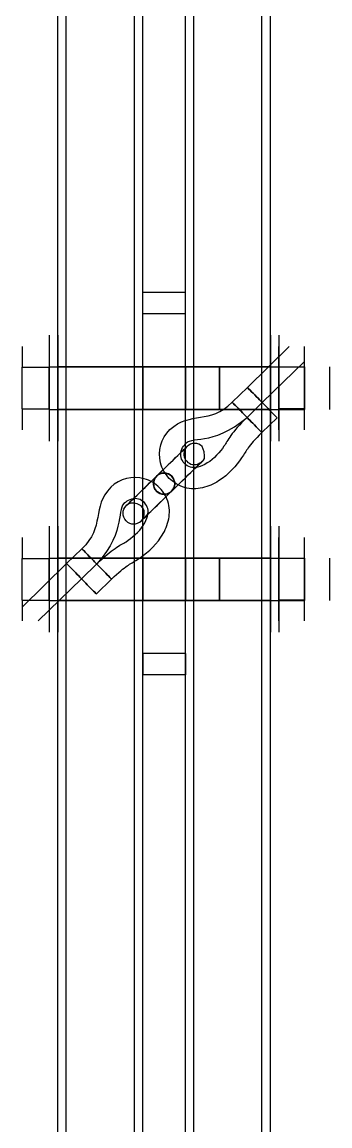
# Model space of a CAD drawing. Extents: x 0 to 2438, y 0 to 2056.
# Drawn here: x 730.6 to 766.8, y 703 to 833 of the extents above; entities that cross this region are included whole.
import ezdxf

# ---------------------------------------------------------------- set-up
doc = ezdxf.new("R2010")
doc.units = 0
doc.layers.get('0').update_dxf_attribs({"linetype": 'CONTINUOUS'})

msp = doc.modelspace()

# ---------------------------------------------------------------- linework, layer by layer
at = {"color": 253}
for p, q in [((734.773, 409.631), (734.773, 957.633)), ((735.771, 409.631), (735.771, 957.633)), ((743.772, 409.631), (743.772, 957.633)), ((744.77, 409.631), (744.77, 957.633)), ((749.773, 409.631), (749.773, 957.633)), ((750.771, 409.631), (750.771, 957.633)), ((758.772, 409.631), (758.772, 957.633)), ((759.77, 409.631), (759.77, 957.633)), ((744.77, 798.632), (744.77, 801.134)), ((744.77, 798.632), (744.77, 801.134)), ((749.773, 801.134), (744.77, 801.134)), ((749.773, 798.632), (749.773, 801.134)), ((744.77, 758.634), (744.77, 798.632)), ((749.773, 798.632), (744.77, 798.632)), ((744.77, 758.634), (744.77, 798.632)), ((749.773, 758.634), (749.773, 798.632)), ((733.771, 796.131), (733.771, 783.632)), ((734.773, 789.884), (734.773, 796.131)), ((734.773, 796.131), (734.773, 783.632)), ((759.77, 789.884), (759.77, 796.131)), ((759.77, 796.131), (759.77, 783.632)), ((760.772, 796.131), (760.772, 783.632)), ((730.571, 794.791), (730.571, 792.339)), ((733.771, 794.791), (733.771, 792.339)), ((733.771, 794.791), (733.771, 792.339)), ((761.996, 794.791), (757.065, 789.975)), ((760.772, 792.339), (760.772, 794.791)), ((760.772, 792.339), (760.772, 794.791)), ((763.771, 792.339), (763.771, 794.791)), ((758.811, 788.187), (763.771, 793.03)), ((730.571, 787.432), (730.571, 792.339)), ((730.571, 792.339), (733.771, 792.339)), ((733.771, 789.884), (733.771, 792.385)), ((733.771, 792.385), (733.771, 787.382)), ((733.771, 792.339), (733.771, 792.385)), ((733.771, 792.385), (733.771, 792.339)), ((733.771, 792.385), (734.773, 792.385)), ((733.771, 792.385), (753.773, 792.385)), ((733.771, 792.339), (733.771, 791.524)), ((733.771, 791.524), (733.771, 792.339)), ((733.771, 787.432), (733.771, 792.339)), ((733.771, 787.432), (733.771, 792.339)), ((734.773, 789.884), (734.773, 792.385)), ((734.773, 792.385), (734.773, 787.382)), ((734.773, 789.884), (734.773, 792.385)), ((734.773, 792.385), (734.773, 787.382)), ((744.77, 792.385), (734.773, 792.385)), ((744.77, 789.884), (744.77, 792.385)), ((744.77, 792.385), (744.77, 787.382)), ((744.77, 789.884), (744.77, 792.385)), ((744.77, 792.385), (744.77, 787.382)), ((749.773, 792.385), (744.77, 792.385)), ((749.773, 789.884), (749.773, 792.385)), ((749.773, 792.385), (749.773, 787.382)), ((749.773, 789.884), (749.773, 792.385)), ((749.773, 792.385), (749.773, 787.382)), ((759.77, 792.385), (749.773, 792.385)), ((753.773, 787.382), (753.773, 792.385)), ((753.773, 792.385), (753.773, 789.884)), ((753.773, 792.385), (763.771, 792.385)), ((759.77, 789.884), (759.77, 792.385)), ((759.77, 792.385), (759.77, 787.382)), ((759.77, 789.884), (759.77, 792.385)), ((759.77, 792.385), (759.77, 787.382)), ((759.77, 792.385), (760.772, 792.385)), ((760.772, 789.884), (760.772, 792.385)), ((760.772, 792.385), (760.772, 787.382)), ((760.772, 789.884), (760.772, 792.385)), ((760.772, 792.385), (760.772, 787.382)), ((760.772, 792.385), (763.771, 792.385)), ((760.772, 792.339), (760.772, 787.432)), ((763.771, 792.339), (760.772, 792.339)), ((760.772, 792.339), (760.772, 787.432)), ((763.771, 789.884), (763.771, 792.385)), ((763.771, 792.385), (763.771, 787.382)), ((763.771, 792.339), (763.771, 787.432)), ((766.77, 787.382), (766.77, 792.385)), ((733.771, 791.524), (733.771, 790.695)), ((733.771, 790.695), (733.771, 791.524)), ((733.771, 790.695), (733.771, 789.884)), ((733.771, 789.072), (733.771, 790.695)), ((733.771, 787.382), (733.771, 789.884)), ((733.771, 789.884), (733.771, 789.072)), ((733.771, 788.243), (733.771, 789.072)), ((733.771, 789.072), (733.771, 788.243)), ((734.773, 783.632), (734.773, 789.884)), ((734.773, 787.382), (734.773, 789.884)), ((734.773, 787.382), (734.773, 789.884)), ((744.77, 787.382), (744.77, 789.884)), ((744.77, 787.382), (744.77, 789.884)), ((749.773, 787.382), (749.773, 789.884)), ((749.773, 787.382), (749.773, 789.884)), ((753.773, 789.884), (753.773, 787.382)), ((755.276, 788.229), (757.065, 789.975)), ((757.065, 789.975), (757.086, 789.954)), ((757.086, 789.954), (757.065, 789.975)), ((757.086, 789.954), (757.065, 789.975)), ((757.065, 789.975), (757.086, 789.954)), ((757.086, 789.954), (757.149, 789.887)), ((757.149, 789.887), (757.086, 789.954)), ((757.149, 789.887), (757.086, 789.954)), ((757.086, 789.954), (757.149, 789.887)), ((757.149, 789.887), (757.255, 789.781)), ((757.255, 789.781), (757.149, 789.887)), ((757.255, 789.781), (757.149, 789.887)), ((757.149, 789.887), (757.255, 789.781)), ((757.255, 789.781), (757.393, 789.64)), ((757.393, 789.64), (757.255, 789.781)), ((757.393, 789.64), (757.255, 789.781)), ((757.255, 789.781), (757.393, 789.64)), ((757.393, 789.64), (757.558, 789.467)), ((757.558, 789.467), (757.393, 789.64)), ((757.558, 789.467), (757.393, 789.64)), ((757.393, 789.64), (757.558, 789.467)), ((757.558, 789.467), (757.742, 789.28)), ((757.742, 789.28), (757.558, 789.467)), ((757.742, 789.28), (757.558, 789.467)), ((757.558, 789.467), (757.742, 789.28)), ((757.742, 789.28), (757.936, 789.083)), ((757.936, 789.083), (757.742, 789.28)), ((757.936, 789.083), (757.742, 789.28)), ((757.742, 789.28), (757.936, 789.083)), ((757.936, 789.083), (758.134, 788.882)), ((758.134, 788.882), (757.936, 789.083)), ((758.134, 788.882), (757.936, 789.083)), ((757.936, 789.083), (758.134, 788.882)), ((759.77, 783.632), (759.77, 789.884)), ((759.77, 787.382), (759.77, 789.884)), ((759.77, 787.382), (759.77, 789.884)), ((760.772, 787.382), (760.772, 789.884)), ((760.772, 787.382), (760.772, 789.884)), ((763.771, 787.382), (763.771, 789.884)), ((733.771, 787.432), (733.771, 788.243)), ((733.771, 788.243), (733.771, 787.432)), ((758.811, 788.187), (757.022, 786.44)), ((757.022, 786.44), (758.811, 788.187)), ((758.134, 788.882), (758.317, 788.691)), ((758.317, 788.691), (758.134, 788.882)), ((758.317, 788.691), (758.134, 788.882)), ((758.134, 788.882), (758.317, 788.691)), ((758.317, 788.691), (758.483, 788.525)), ((758.483, 788.525), (758.317, 788.691)), ((758.483, 788.525), (758.317, 788.691)), ((758.317, 788.691), (758.483, 788.525)), ((758.483, 788.525), (758.62, 788.384)), ((758.62, 788.384), (758.483, 788.525)), ((758.62, 788.384), (758.483, 788.525)), ((758.483, 788.525), (758.62, 788.384)), ((758.62, 788.384), (758.723, 788.275)), ((758.723, 788.275), (758.62, 788.384)), ((758.723, 788.275), (758.62, 788.384)), ((758.62, 788.384), (758.723, 788.275)), ((758.723, 788.275), (758.79, 788.208)), ((758.79, 788.208), (758.723, 788.275)), ((758.79, 788.208), (758.723, 788.275)), ((758.723, 788.275), (758.79, 788.208)), ((758.79, 788.208), (758.811, 788.187)), ((758.811, 788.187), (758.79, 788.208)), ((758.811, 788.187), (758.79, 788.208)), ((758.79, 788.208), (758.811, 788.187)), ((758.832, 788.162), (758.811, 788.187)), ((758.811, 788.187), (758.832, 788.162)), ((758.896, 788.098), (758.832, 788.162)), ((758.832, 788.162), (758.896, 788.098)), ((759.001, 787.993), (758.896, 788.098)), ((758.896, 788.098), (759.001, 787.993)), ((759.139, 787.852), (759.001, 787.993)), ((759.001, 787.993), (759.139, 787.852)), ((759.305, 787.679), (759.139, 787.852)), ((759.139, 787.852), (759.305, 787.679)), ((730.571, 787.432), (730.571, 784.976)), ((730.571, 787.432), (733.771, 787.432)), ((733.771, 787.432), (733.771, 787.382)), ((733.771, 787.382), (733.771, 787.432)), ((733.771, 787.432), (733.771, 784.976)), ((733.771, 787.432), (733.771, 784.976)), ((733.771, 787.382), (734.773, 787.382)), ((733.771, 787.382), (753.773, 787.382)), ((744.77, 787.382), (734.773, 787.382)), ((749.773, 787.382), (744.77, 787.382)), ((759.77, 787.382), (749.773, 787.382)), ((753.773, 787.382), (763.771, 787.382)), ((757.043, 786.416), (757.022, 786.44)), ((757.022, 786.44), (757.043, 786.416)), ((757.107, 786.352), (757.043, 786.416)), ((757.043, 786.416), (757.107, 786.352)), ((759.492, 787.492), (759.305, 787.679)), ((759.305, 787.679), (759.492, 787.492)), ((759.682, 787.294), (759.492, 787.492)), ((759.492, 787.492), (759.682, 787.294)), ((759.876, 787.093), (759.682, 787.294)), ((759.682, 787.294), (759.876, 787.093)), ((759.77, 787.382), (760.772, 787.382)), ((760.063, 786.903), (759.876, 787.093)), ((759.876, 787.093), (760.063, 786.903)), ((760.229, 786.733), (760.063, 786.903)), ((760.063, 786.903), (760.229, 786.733)), ((760.367, 786.592), (760.229, 786.733)), ((760.229, 786.733), (760.367, 786.592)), ((760.472, 786.486), (760.367, 786.592)), ((760.367, 786.592), (760.472, 786.486)), ((760.536, 786.419), (760.472, 786.486)), ((760.472, 786.486), (760.536, 786.419)), ((760.557, 786.398), (760.536, 786.419)), ((760.536, 786.419), (760.557, 786.398)), ((763.771, 787.432), (760.772, 787.432)), ((760.772, 784.976), (760.772, 787.432)), ((760.772, 784.976), (760.772, 787.432)), ((760.772, 787.382), (763.771, 787.382)), ((763.771, 784.976), (763.771, 787.432)), ((757.213, 786.246), (757.107, 786.352)), ((757.107, 786.352), (757.213, 786.246)), ((757.35, 786.105), (757.213, 786.246)), ((757.213, 786.246), (757.35, 786.105)), ((757.516, 785.932), (757.35, 786.105)), ((757.35, 786.105), (757.516, 785.932)), ((757.7, 785.745), (757.516, 785.932)), ((757.516, 785.932), (757.7, 785.745)), ((757.894, 785.548), (757.7, 785.745)), ((757.7, 785.745), (757.894, 785.548)), ((758.088, 785.347), (757.894, 785.548)), ((757.894, 785.548), (758.088, 785.347)), ((758.275, 785.156), (758.088, 785.347)), ((758.088, 785.347), (758.275, 785.156)), ((758.44, 784.987), (758.275, 785.156)), ((758.275, 785.156), (758.44, 784.987)), ((760.557, 786.398), (758.769, 784.652)), ((758.578, 784.846), (758.44, 784.987)), ((758.44, 784.987), (758.578, 784.846)), ((758.68, 784.74), (758.578, 784.846)), ((758.578, 784.846), (758.68, 784.74)), ((758.747, 784.673), (758.68, 784.74)), ((758.68, 784.74), (758.747, 784.673)), ((758.769, 784.652), (758.747, 784.673)), ((758.747, 784.673), (758.769, 784.652)), ((748.168, 779.508), (748.168, 779.508)), ((733.771, 773.635), (733.771, 761.132)), ((734.773, 767.383), (734.773, 773.635)), ((734.773, 773.635), (734.773, 761.132)), ((759.77, 767.383), (759.77, 773.635)), ((759.77, 773.635), (759.77, 761.132)), ((760.772, 773.635), (760.772, 761.132)), ((730.571, 772.291), (730.571, 769.835)), ((733.771, 772.291), (733.771, 769.835)), ((733.771, 772.291), (733.771, 769.835)), ((760.772, 769.835), (760.772, 772.291)), ((760.772, 769.835), (760.772, 772.291)), ((763.771, 769.835), (763.771, 772.291)), ((737.598, 770.971), (735.806, 769.225)), ((730.571, 764.928), (730.571, 769.835)), ((730.571, 769.835), (733.771, 769.835)), ((733.771, 767.383), (733.771, 769.881)), ((733.771, 769.881), (733.771, 764.882)), ((733.771, 769.835), (733.771, 769.881)), ((733.771, 769.881), (733.771, 769.835)), ((733.771, 769.881), (734.773, 769.881)), ((733.771, 769.881), (753.773, 769.881)), ((733.771, 769.835), (733.771, 769.024)), ((733.771, 769.024), (733.771, 769.835)), ((733.771, 764.928), (733.771, 769.835)), ((733.771, 764.928), (733.771, 769.835)), ((734.773, 767.383), (734.773, 769.881)), ((734.773, 769.881), (734.773, 764.882)), ((734.773, 767.383), (734.773, 769.881)), ((734.773, 769.881), (734.773, 764.882)), ((744.77, 769.881), (734.773, 769.881)), ((744.77, 767.383), (744.77, 769.881)), ((744.77, 769.881), (744.77, 764.882)), ((744.77, 767.383), (744.77, 769.881)), ((744.77, 769.881), (744.77, 764.882)), ((749.773, 769.881), (744.77, 769.881)), ((749.773, 767.383), (749.773, 769.881)), ((749.773, 769.881), (749.773, 764.882)), ((749.773, 767.383), (749.773, 769.881)), ((749.773, 769.881), (749.773, 764.882)), ((759.77, 769.881), (749.773, 769.881)), ((753.773, 764.882), (753.773, 769.881)), ((753.773, 769.881), (753.773, 767.383)), ((753.773, 769.881), (763.771, 769.881)), ((759.77, 767.383), (759.77, 769.881)), ((759.77, 769.881), (759.77, 764.882)), ((759.77, 767.383), (759.77, 769.881)), ((759.77, 769.881), (759.77, 764.882)), ((759.77, 769.881), (760.772, 769.881)), ((760.772, 767.383), (760.772, 769.881)), ((760.772, 769.881), (760.772, 764.882)), ((760.772, 767.383), (760.772, 769.881)), ((760.772, 769.881), (760.772, 764.882)), ((760.772, 769.881), (763.771, 769.881)), ((760.772, 769.835), (760.772, 764.928)), ((763.771, 769.835), (760.772, 769.835)), ((760.772, 769.835), (760.772, 764.928)), ((763.771, 767.383), (763.771, 769.881)), ((763.771, 769.881), (763.771, 764.882)), ((763.771, 769.835), (763.771, 764.928)), ((766.77, 764.882), (766.77, 769.881)), ((735.806, 769.225), (730.571, 764.113)), ((733.771, 769.024), (733.771, 768.195)), ((733.771, 768.195), (733.771, 769.024)), ((735.806, 769.225), (735.831, 769.2)), ((735.831, 769.2), (735.806, 769.225)), ((735.831, 769.2), (735.806, 769.225)), ((735.806, 769.225), (735.831, 769.2)), ((735.831, 769.2), (735.894, 769.137)), ((735.894, 769.137), (735.831, 769.2)), ((735.894, 769.137), (735.831, 769.2)), ((735.831, 769.2), (735.894, 769.137)), ((735.894, 769.137), (736, 769.031)), ((736, 769.031), (735.894, 769.137)), ((736, 769.031), (735.894, 769.137)), ((735.894, 769.137), (736, 769.031)), ((736, 769.031), (736.138, 768.886)), ((736.138, 768.886), (736, 769.031)), ((736.138, 768.886), (736, 769.031)), ((736, 769.031), (736.138, 768.886)), ((736.138, 768.886), (736.304, 768.717)), ((736.304, 768.717), (736.138, 768.886)), ((736.304, 768.717), (736.138, 768.886)), ((736.138, 768.886), (736.304, 768.717)), ((736.304, 768.717), (736.487, 768.53)), ((736.487, 768.53), (736.304, 768.717)), ((736.487, 768.53), (736.304, 768.717)), ((736.304, 768.717), (736.487, 768.53)), ((736.487, 768.53), (736.681, 768.332)), ((736.681, 768.332), (736.487, 768.53)), ((736.681, 768.332), (736.487, 768.53)), ((736.487, 768.53), (736.681, 768.332)), ((736.681, 768.332), (736.875, 768.131)), ((736.875, 768.131), (736.681, 768.332)), ((736.875, 768.131), (736.681, 768.332)), ((736.681, 768.332), (736.875, 768.131)), ((737.552, 767.436), (739.345, 769.183)), ((739.345, 769.183), (737.552, 767.436)), ((739.366, 769.161), (739.345, 769.183)), ((739.345, 769.183), (739.366, 769.161)), ((739.429, 769.094), (739.366, 769.161)), ((739.366, 769.161), (739.429, 769.094)), ((739.535, 768.985), (739.429, 769.094)), ((739.429, 769.094), (739.535, 768.985)), ((739.673, 768.844), (739.535, 768.985)), ((739.535, 768.985), (739.673, 768.844)), ((739.838, 768.678), (739.673, 768.844)), ((739.673, 768.844), (739.838, 768.678)), ((740.022, 768.488), (739.838, 768.678)), ((739.838, 768.678), (740.022, 768.488)), ((740.216, 768.287), (740.022, 768.488)), ((740.022, 768.488), (740.216, 768.287)), ((740.41, 768.089), (740.216, 768.287)), ((740.216, 768.287), (740.41, 768.089)), ((732.473, 762.476), (737.552, 767.436)), ((733.771, 768.195), (733.771, 767.383)), ((733.771, 766.572), (733.771, 768.195)), ((733.771, 764.882), (733.771, 767.383)), ((733.771, 767.383), (733.771, 766.572)), ((734.773, 761.132), (734.773, 767.383)), ((734.773, 764.882), (734.773, 767.383)), ((734.773, 764.882), (734.773, 767.383)), ((736.875, 768.131), (737.059, 767.941)), ((737.059, 767.941), (736.875, 768.131)), ((737.059, 767.941), (736.875, 768.131)), ((736.875, 768.131), (737.059, 767.941)), ((737.059, 767.941), (737.224, 767.771)), ((737.224, 767.771), (737.059, 767.941)), ((737.224, 767.771), (737.059, 767.941)), ((737.059, 767.941), (737.224, 767.771)), ((737.224, 767.771), (737.362, 767.63)), ((737.362, 767.63), (737.224, 767.771)), ((737.362, 767.63), (737.224, 767.771)), ((737.224, 767.771), (737.362, 767.63)), ((737.362, 767.63), (737.468, 767.524)), ((737.468, 767.524), (737.362, 767.63)), ((737.468, 767.524), (737.362, 767.63)), ((737.362, 767.63), (737.468, 767.524)), ((737.468, 767.524), (737.531, 767.457)), ((737.531, 767.457), (737.468, 767.524)), ((737.531, 767.457), (737.468, 767.524)), ((737.468, 767.524), (737.531, 767.457)), ((737.531, 767.457), (737.552, 767.436)), ((737.552, 767.436), (737.531, 767.457)), ((737.552, 767.436), (737.531, 767.457)), ((737.531, 767.457), (737.552, 767.436)), ((737.577, 767.412), (737.552, 767.436)), ((737.552, 767.436), (737.577, 767.412)), ((737.641, 767.348), (737.577, 767.412)), ((737.577, 767.412), (737.641, 767.348)), ((737.747, 767.242), (737.641, 767.348)), ((737.641, 767.348), (737.747, 767.242)), ((737.884, 767.098), (737.747, 767.242)), ((737.747, 767.242), (737.884, 767.098)), ((738.05, 766.928), (737.884, 767.098)), ((737.884, 767.098), (738.05, 766.928)), ((738.233, 766.741), (738.05, 766.928)), ((738.05, 766.928), (738.233, 766.741)), ((739.302, 765.648), (741.091, 767.394)), ((740.593, 767.898), (740.41, 768.089)), ((740.41, 768.089), (740.593, 767.898)), ((740.763, 767.729), (740.593, 767.898)), ((740.593, 767.898), (740.763, 767.729)), ((740.9, 767.588), (740.763, 767.729)), ((740.763, 767.729), (740.9, 767.588)), ((741.003, 767.482), (740.9, 767.588)), ((740.9, 767.588), (741.003, 767.482)), ((741.066, 767.415), (741.003, 767.482)), ((741.003, 767.482), (741.066, 767.415)), ((741.091, 767.394), (741.066, 767.415)), ((741.066, 767.415), (741.091, 767.394)), ((744.77, 764.882), (744.77, 767.383)), ((744.77, 764.882), (744.77, 767.383)), ((749.773, 764.882), (749.773, 767.383)), ((749.773, 764.882), (749.773, 767.383)), ((753.773, 767.383), (753.773, 764.882)), ((759.77, 761.132), (759.77, 767.383)), ((759.77, 764.882), (759.77, 767.383)), ((759.77, 764.882), (759.77, 767.383)), ((760.772, 764.882), (760.772, 767.383)), ((760.772, 764.882), (760.772, 767.383)), ((763.771, 764.882), (763.771, 767.383)), ((733.771, 765.743), (733.771, 766.572)), ((733.771, 766.572), (733.771, 765.743)), ((733.771, 764.928), (733.771, 765.743)), ((733.771, 765.743), (733.771, 764.928)), ((738.427, 766.54), (738.233, 766.741)), ((738.233, 766.741), (738.427, 766.54)), ((738.621, 766.343), (738.427, 766.54)), ((738.427, 766.54), (738.621, 766.343)), ((738.808, 766.152), (738.621, 766.343)), ((738.621, 766.343), (738.808, 766.152)), ((738.971, 765.983), (738.808, 766.152)), ((738.808, 766.152), (738.971, 765.983)), ((739.108, 765.842), (738.971, 765.983)), ((738.971, 765.983), (739.108, 765.842)), ((739.214, 765.736), (739.108, 765.842)), ((739.108, 765.842), (739.214, 765.736)), ((739.302, 765.648), (739.214, 765.736)), ((739.214, 765.736), (739.302, 765.648)), ((730.571, 764.928), (730.571, 762.476)), ((730.571, 764.928), (733.771, 764.928)), ((733.771, 764.928), (733.771, 764.882)), ((733.771, 764.882), (733.771, 764.928)), ((733.771, 764.928), (733.771, 762.476)), ((733.771, 764.928), (733.771, 762.476)), ((733.771, 764.882), (734.773, 764.882)), ((733.771, 764.882), (753.773, 764.882)), ((744.77, 764.882), (734.773, 764.882)), ((749.773, 764.882), (744.77, 764.882)), ((759.77, 764.882), (749.773, 764.882)), ((753.773, 764.882), (763.771, 764.882)), ((759.77, 764.882), (760.772, 764.882)), ((763.771, 764.928), (760.772, 764.928)), ((760.772, 762.476), (760.772, 764.928)), ((760.772, 762.476), (760.772, 764.928)), ((760.772, 764.882), (763.771, 764.882)), ((763.771, 762.476), (763.771, 764.928)), ((744.77, 758.634), (744.77, 756.133)), ((744.77, 758.634), (744.77, 756.133)), ((749.773, 758.634), (744.77, 758.634)), ((749.773, 758.634), (749.773, 756.133)), ((749.773, 756.133), (744.77, 756.133))]:
    msp.add_line(p, q, dxfattribs=at)
for points in [[(747.945, 785.005), (750.401, 787.252), (752.627, 785.548), (755.276, 788.229)], [(755.276, 788.229), (755.276, 788.229), (755.368, 788.134), (755.53, 787.968)], [(755.53, 787.968), (755.368, 788.134), (755.276, 788.229), (755.276, 788.229)], [(755.53, 787.968), (755.692, 787.802), (755.922, 787.569), (756.147, 787.337)], [(756.147, 787.337), (755.922, 787.569), (755.692, 787.802), (755.53, 787.968)], [(749.692, 783.212), (750.351, 784.433), (752.842, 782.884), (757.022, 786.44)], [(757.022, 786.44), (756.091, 785.534), (755.534, 784.874), (755.138, 784.327)], [(756.147, 787.337), (756.377, 787.1), (756.606, 786.867), (756.765, 786.702)], [(756.765, 786.702), (756.606, 786.867), (756.377, 787.1), (756.147, 787.337)], [(756.765, 786.702), (756.931, 786.536), (757.022, 786.44), (757.022, 786.44)], [(757.022, 786.44), (757.022, 786.44), (756.931, 786.536), (756.765, 786.702)], [(746.845, 781.092), (746.502, 782.503), (746.915, 783.978), (747.945, 785.005)], [(755.138, 784.327), (754.944, 784.056), (754.786, 783.812), (754.662, 783.604)], [(758.769, 784.652), (757.908, 783.812), (757.463, 783.273), (757.167, 782.863)], [(749.861, 782.906), (749.653, 782.705), (749.155, 782.221), (748.485, 781.565)], [(748.891, 781.964), (749.575, 782.63), (749.977, 783.022), (749.977, 783.022)], [(749.268, 781.71), (749.131, 782.186), (749.325, 782.877), (749.692, 783.212)], [(749.875, 782.909), (749.709, 782.708), (749.614, 782.447), (749.6, 782.189)], [(749.797, 782.839), (749.801, 782.839), (749.815, 782.853), (749.875, 782.909)], [(749.829, 782.87), (749.812, 782.853), (749.801, 782.842), (749.797, 782.839)], [(749.903, 782.941), (749.889, 782.93), (749.861, 782.902), (749.829, 782.87)], [(749.977, 783.022), (749.974, 783.022), (749.935, 782.983), (749.861, 782.906)], [(749.924, 782.969), (749.914, 782.958), (749.928, 782.969), (749.903, 782.941)], [(749.956, 782.997), (749.942, 782.987), (749.931, 782.976), (749.924, 782.969)], [(749.977, 783.022), (749.977, 783.022), (749.963, 783.008), (749.956, 782.997)], [(749.981, 783.026), (749.977, 783.022), (749.974, 783.022), (749.977, 783.022)], [(750.866, 783.375), (750.542, 783.382), (750.214, 783.251), (749.981, 783.026)], [(751.745, 782.997), (751.515, 783.234), (751.194, 783.375), (750.866, 783.375)], [(751.724, 781.233), (751.364, 781.138), (752.563, 781.163), (751.745, 782.997)], [(754.313, 783.054), (753.872, 782.384), (753.103, 781.54), (752.348, 781.071)], [(754.662, 783.604), (754.528, 783.392), (754.426, 783.22), (754.313, 783.054)], [(757.167, 782.863), (757.019, 782.659), (756.902, 782.479), (756.786, 782.288)], [(746.305, 779.438), (747.257, 780.366), (748.213, 781.3), (748.891, 781.964)], [(748.485, 781.565), (747.882, 780.979), (747.141, 780.253), (746.397, 779.53)], [(749.67, 781.011), (749.469, 781.216), (749.328, 781.473), (749.268, 781.71)], [(749.6, 782.189), (749.586, 781.925), (749.66, 781.66), (749.804, 781.442)], [(749.804, 781.442), (750.094, 780.983), (750.697, 780.764), (751.216, 780.93)], [(750.665, 780.2), (751.336, 780.852), (751.727, 781.233), (751.724, 781.233)], [(751.724, 781.233), (751.724, 781.23), (751.487, 781.004), (751.064, 780.588)], [(751.216, 780.93), (752.115, 781.427), (751.582, 781.177), (751.724, 781.233)], [(756.391, 781.664), (755.774, 780.747), (754.856, 779.706), (753.685, 778.955)], [(756.786, 782.288), (756.669, 782.098), (756.546, 781.893), (756.391, 781.664)], [(747.882, 779.265), (747.395, 779.766), (747.028, 780.387), (746.845, 781.092)], [(751.064, 780.588), (750.408, 779.949), (749.286, 778.852), (748.143, 777.737)], [(748.15, 777.744), (749.074, 778.648), (749.998, 779.551), (750.665, 780.2)], [(750.358, 780.591), (750.122, 780.658), (749.872, 780.807), (749.67, 781.011)], [(751.237, 780.591), (750.891, 780.517), (750.595, 780.524), (750.358, 780.591)], [(752.348, 781.071), (751.971, 780.831), (751.582, 780.669), (751.237, 780.591)], [(744.936, 779.226), (743.532, 779.604), (742.05, 779.226), (740.999, 778.221)], [(743.839, 777.032), (744.478, 777.656), (745.388, 778.542), (746.305, 779.438)], [(744.312, 777.49), (744.915, 778.076), (745.652, 778.803), (746.397, 779.53)], [(746.735, 778.147), (746.249, 778.644), (745.638, 779.029), (744.936, 779.226)], [(746.111, 778.171), (746.019, 778.404), (746.005, 778.633), (746.037, 778.831)], [(746.481, 777.667), (746.185, 777.903), (746.012, 778.284), (746.023, 778.665)], [(746.023, 778.648), (746.012, 777.956), (746.566, 777.392), (747.257, 777.385)], [(747.286, 779.882), (746.598, 779.893), (746.03, 779.339), (746.023, 778.648)], [(747.272, 779.882), (746.58, 779.882), (746.023, 779.325), (746.023, 778.633)], [(746.023, 778.665), (746.03, 778.969), (746.15, 779.268), (746.361, 779.487)], [(746.023, 778.633), (746.023, 777.942), (746.58, 777.385), (747.272, 777.385)], [(746.037, 778.831), (746.086, 779.124), (746.22, 779.357), (746.397, 779.53)], [(746.361, 779.487), (746.615, 779.766), (747.007, 779.914), (747.381, 779.879)], [(747.102, 779.872), (746.809, 779.829), (746.573, 779.699), (746.397, 779.53)], [(747.762, 779.783), (747.529, 779.882), (747.3, 779.9), (747.102, 779.872)], [(747.257, 777.385), (747.945, 777.374), (748.513, 777.928), (748.52, 778.619)], [(748.52, 778.633), (748.52, 779.325), (747.959, 779.882), (747.272, 779.882)], [(747.272, 777.385), (747.959, 777.385), (748.52, 777.942), (748.52, 778.633)], [(748.52, 778.619), (748.531, 779.311), (747.977, 779.875), (747.286, 779.882)], [(747.381, 779.879), (747.684, 779.854), (747.977, 779.709), (748.182, 779.487)], [(748.168, 779.508), (748.048, 779.628), (747.907, 779.72), (747.762, 779.783)], [(749.685, 778.185), (748.983, 778.383), (748.372, 778.768), (747.882, 779.265)], [(748.52, 778.633), (748.524, 778.256), (748.344, 777.882), (748.044, 777.649)], [(748.168, 779.508), (748.284, 779.385), (748.376, 779.24), (748.432, 779.096)], [(748.182, 779.487), (748.397, 779.261), (748.52, 778.947), (748.52, 778.633)], [(748.432, 779.096), (748.524, 778.863), (748.538, 778.63), (748.506, 778.436)], [(753.685, 778.955), (753.092, 778.584), (752.454, 778.302), (751.777, 778.154)], [(740.999, 778.221), (738.692, 775.822), (740.343, 773.553), (737.598, 770.971)], [(742.936, 776.15), (743.144, 776.351), (743.638, 776.834), (744.312, 777.49)], [(748.143, 777.737), (747.208, 776.827), (746.277, 775.917), (745.617, 775.272)], [(745.635, 775.289), (746.301, 775.938), (747.226, 776.841), (748.15, 777.744)], [(746.375, 777.762), (746.259, 777.882), (746.167, 778.027), (746.111, 778.171)], [(746.375, 777.762), (746.495, 777.639), (746.637, 777.543), (746.781, 777.483)], [(747.335, 777.385), (747.028, 777.371), (746.718, 777.473), (746.481, 777.667)], [(747.776, 776.319), (747.593, 777.025), (747.222, 777.646), (746.735, 778.147)], [(746.781, 777.483), (747.014, 777.385), (747.243, 777.367), (747.441, 777.395)], [(748.044, 777.649), (747.843, 777.49), (747.589, 777.395), (747.335, 777.385)], [(747.441, 777.395), (747.73, 777.434), (747.966, 777.568), (748.143, 777.737)], [(748.506, 778.436), (748.457, 778.143), (748.319, 777.91), (748.143, 777.737)], [(751.777, 778.154), (751.103, 778.002), (750.387, 777.988), (749.685, 778.185)], [(742.745, 776.432), (741.507, 775.804), (742.999, 773.275), (739.345, 769.183)], [(742.442, 775.155), (742.446, 775.48), (742.583, 775.804), (742.819, 776.034)], [(744.587, 776.016), (743.267, 776.87), (742.576, 775.797), (742.819, 776.037)], [(744.259, 776.82), (743.786, 776.968), (743.088, 776.792), (742.745, 776.432)], [(742.819, 776.037), (742.819, 776.034), (743.193, 776.4), (743.839, 777.032)], [(742.819, 776.037), (742.819, 776.037), (742.862, 776.072), (742.936, 776.15)], [(742.819, 776.034), (742.819, 776.037), (742.819, 776.037), (742.819, 776.037)], [(744.947, 776.4), (744.746, 776.605), (744.495, 776.753), (744.259, 776.82)], [(744.672, 774.361), (745.063, 774.834), (745.024, 775.589), (744.587, 776.016)], [(745.723, 775.377), (746.129, 775.772), (746.82, 776.446), (744.672, 774.361)], [(745.349, 775.702), (745.292, 775.942), (745.148, 776.192), (744.947, 776.4)], [(747.755, 774.224), (747.921, 774.894), (747.952, 775.614), (747.776, 776.319)], [(742.798, 774.27), (742.569, 774.499), (742.438, 774.827), (742.442, 775.155)], [(744.552, 774.241), (744.721, 774.404), (745.211, 774.883), (745.723, 775.377)], [(745.617, 775.272), (744.954, 774.622), (744.562, 774.245), (744.566, 774.245)], [(744.827, 773.726), (745.074, 774.097), (745.243, 774.481), (745.328, 774.824)], [(744.848, 774.52), (745.028, 774.7), (745.299, 774.961), (745.635, 775.289)], [(745.328, 774.824), (745.412, 775.169), (745.412, 775.466), (745.349, 775.702)], [(742.795, 771.807), (743.476, 772.234), (744.336, 772.982), (744.827, 773.726)], [(742.798, 774.27), (743.024, 774.033), (743.349, 773.892), (743.677, 773.892)], [(743.677, 773.892), (744.001, 773.885), (744.329, 774.016), (744.562, 774.241)], [(744.463, 774.153), (744.4, 774.093), (744.361, 774.058), (744.552, 774.241)], [(744.629, 774.308), (744.608, 774.291), (744.53, 774.217), (744.463, 774.153)], [(744.562, 774.241), (744.569, 774.248), (744.566, 774.245), (744.566, 774.245)], [(744.566, 774.245), (744.569, 774.248), (744.665, 774.34), (744.848, 774.52)], [(744.566, 774.245), (744.566, 774.245), (744.569, 774.248), (744.573, 774.252)], [(744.573, 774.252), (744.576, 774.255), (744.58, 774.259), (744.583, 774.266)], [(744.583, 774.266), (744.59, 774.273), (744.605, 774.284), (744.622, 774.305)], [(744.622, 774.305), (744.64, 774.323), (744.654, 774.337), (744.629, 774.308)], [(746.905, 772.34), (747.293, 772.922), (747.589, 773.553), (747.755, 774.224)], [(744.135, 769.698), (745.067, 770.294), (746.129, 771.183), (746.905, 772.34)], [(737.598, 770.971), (737.595, 770.971), (737.69, 770.876), (737.852, 770.71)], [(737.852, 770.71), (737.69, 770.876), (737.595, 770.971), (737.598, 770.971)], [(739.345, 769.183), (740.272, 770.089), (740.943, 770.632), (741.5, 771.013)], [(741.5, 771.013), (741.779, 771.2), (742.026, 771.356), (742.237, 771.476)], [(742.237, 771.476), (742.449, 771.599), (742.625, 771.701), (742.795, 771.807)], [(737.852, 770.71), (738.015, 770.544), (738.24, 770.311), (738.47, 770.075)], [(738.47, 770.075), (738.24, 770.311), (738.015, 770.544), (737.852, 770.71)], [(738.47, 770.075), (738.699, 769.842), (738.925, 769.609), (739.087, 769.444)], [(739.087, 769.444), (738.925, 769.609), (738.699, 769.842), (738.47, 770.075)], [(743.497, 769.317), (743.691, 769.43), (743.899, 769.546), (744.135, 769.698)], [(739.087, 769.444), (739.249, 769.278), (739.345, 769.183), (739.345, 769.183)], [(739.345, 769.183), (739.345, 769.183), (739.249, 769.278), (739.087, 769.444)], [(741.091, 767.394), (741.948, 768.23), (742.498, 768.664), (742.915, 768.95)], [(742.915, 768.95), (743.126, 769.094), (743.306, 769.204), (743.497, 769.317)]]:
    msp.add_open_spline(points, degree=3, dxfattribs=at)

doc.saveas('drawing.dxf')
